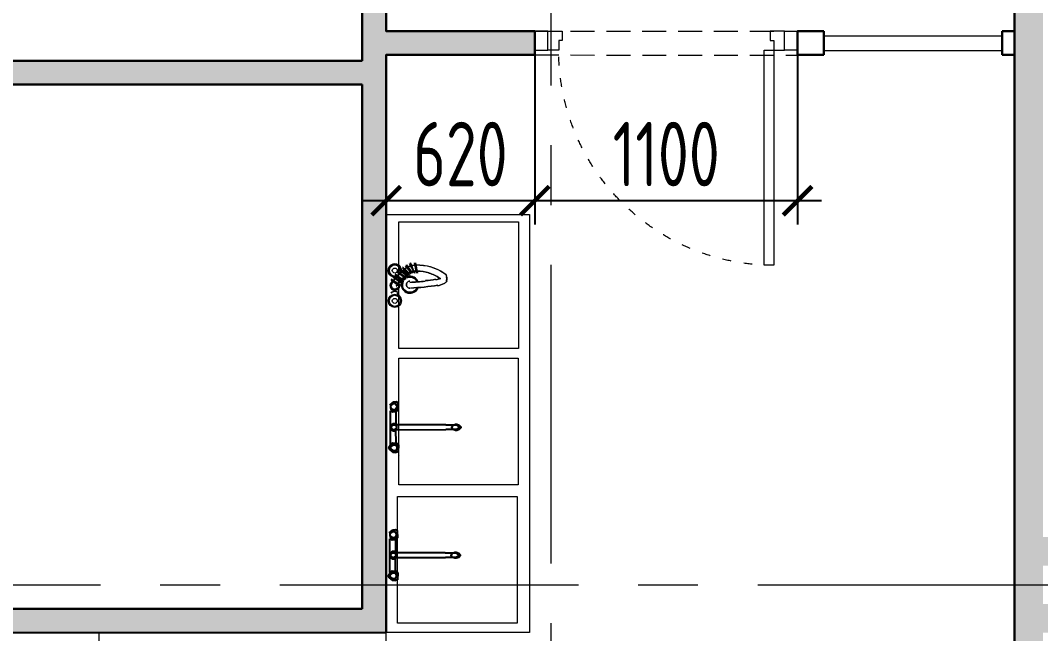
# Model space of a CAD drawing. Header units: millimetres. Extents: x -391859 to 9713180, y -178574 to 166066.
# Drawn here: x -205453 to -201184, y 112397 to 114963 of the extents above; entities that cross this region are included whole.
import ezdxf
from ezdxf import colors
from ezdxf.entities.mleader import LeaderData, LeaderLine
from ezdxf.math import Vec2, Vec3

# ---------------------------------------------------------------- set-up
doc = ezdxf.new("R2010")
doc.units = ezdxf.units.MM
doc.header["$MEASUREMENT"] = 0
for name, pattern in [('ACAD_ISO03W100', [30, 12, -18]), ('ADSK_Штриховая_ш2 п1', [3, 2, -1]), ('CENTER', [2, 1.25, -0.25, 0.25, -0.25])]:
    doc.linetypes.add(name, pattern=pattern)
doc.layers.get('0').update_dxf_attribs({"lineweight": 9})
for name, color, linetype, lineweight in [('_АР ТЕКСТ', 7, 'Continuous', 25), ('АР_Двери', 7, 'Continuous', 18), ('АР_Оси', 7, 'Continuous', 9), ('АР_Отметки', 7, 'Continuous', 15), ('АР_Перегородки газоблок', 7, 'Continuous', 30), ('АР_Перегородки газоблок_Штрих', 7, 'Continuous', 5), ('АР_Размеры дверей', 7, 'Continuous', 0), ('АР_тонкая линия', 7, 'Continuous', 0), ('Оборудование пищеблок', 7, 'Continuous', 5), ('ТХ_пищеблок', 7, 'Continuous', 20)]:
    doc.layers.add(name, color=color, linetype=linetype, lineweight=lineweight)
doc.styles.add('ISOCPEUR', font='isocpeur.ttf', dxfattribs={"width": 0.7})
doc.dimstyles.new('R_100', dxfattribs={"dimtxt": 270, "dimasz": 120, "dimexe": 100, "dimexo": 0, "dimgap": 60, "dimtad": 1, "dimdec": 0, "dimrnd": 5, "dimzin": 0, "dimdsep": 46, "dimtxsty": 'ISOCPEUR', "dimblk": 'ARCHTICK', "dimcen": 0, "dimdle": 100, "dimclrd": 256, "dimclre": 256, "dimclrt": 256, "dimadec": 0, "dimazin": 0, "dimtfac": 2, "dimtdec": 0, "dimtofl": 0, "dimtmove": 1, "dimatfit": 3, "dimfxl": 1, "dimtvp": 3, "dimtolj": 1, "dimtzin": 0, "dimarcsym": 0})

# ---------------------------------------------------------------- blocks, each defined once
blk = doc.blocks.new('_DotSmall')
at = {"color": 0, "linetype": 'ByBlock', "const_width": 0.5}
blk.add_lwpolyline([(-0.0625, 0, 1), (0.0625, 0, 1)], format="xyb", close=True, dxfattribs=at)
blk = doc.blocks.new('_ArchTick')
at = {"color": 0, "linetype": 'ByBlock', "const_width": 0.15}
blk.add_lwpolyline([(-0.5, -0.5), (0.5, 0.5)], dxfattribs=at)
blk = doc.blocks.new('*D1087')
at = {"layer": 'АР_Размеры дверей', "lineweight": -2, "ltscale": 100, "transparency": 16777216}
for p, q in [((-202200.3, 114877.8), (-202200.3, 114108.2)), ((-203300.3, 114822.4), (-203300.3, 114108.2)), ((-203400.3, 114208.2), (-202100.3, 114208.2))]:
    blk.add_line(p, q, dxfattribs=at)
at = {"layer": 'АР_Размеры дверей', "lineweight": -2, "ltscale": 100, "transparency": 16777216, "xscale": 120, "yscale": 120, "zscale": 120, "rotation": 180}
blk.add_blockref('_ArchTick', (-203300.3, 114208.2), dxfattribs=at)
at = {"layer": 'АР_Размеры дверей', "lineweight": -2, "ltscale": 100, "transparency": 16777216, "xscale": 120, "yscale": 120, "zscale": 120}
blk.add_blockref('_ArchTick', (-202200.3, 114208.2), dxfattribs=at)
at = {"layer": 'АР_Размеры дверей', "ltscale": 100, "transparency": 16777216, "insert": (-202750.3, 114403.2), "char_height": 270, "attachment_point": 5, "style": 'ISOCPEUR'}
blk.add_mtext('\\A1;1100', dxfattribs=at)
blk = doc.blocks.new('*U1246')
for points in [[(0, 0), (0, -80), (55, -80), (55, 0), (0, 0)], [(55, -80), (55, 0), (115, 0), (115, -40), (100, -40), (100, -80), (55, -80)], [(1045, -80), (1045, 0), (985, 0), (985, -40), (1000, -40), (1000, -80), (1045, -80)], [(1100, 0), (1100, -80), (1045, -80), (1045, 0), (1100, 0)]]:
    blk.add_lwpolyline(points)
blk.add_lwpolyline([(100, -80), (100, -980), (140, -980), (140, -80)], close=True)
at = {"linetype": 'ACAD_ISO03W100', "ltscale": 3}
blk.add_arc((100, -80), 900, 270, 0, dxfattribs=at)
blk = doc.blocks.new('A$C0ce66a75')
at = {"layer": 'Оборудование пищеблок'}
for points in [[(600, 0), (0, 0), (0, 1200), (600, 1200)], [(540.2, 615), (40.2, 615), (40.2, 1145), (540.2, 1145)], [(545.1, 30.8), (45.1, 30.8), (45.1, 560.8), (545.1, 560.8)]]:
    blk.add_lwpolyline(points, close=True, dxfattribs=at)
blk = doc.blocks.new('A$C8adc73d5')
at = {"layer": 'Оборудование пищеблок'}
for points in [[(1750, 0), (0, 0), (0, 600), (1750, 600)], [(570.1, 51.5), (40.1, 51.5), (40.1, 551.5), (570.1, 551.5)], [(1148.2, 46.9), (618.2, 46.9), (618.2, 546.9), (1148.2, 546.9)], [(1719.4, 46.3), (1189.4, 46.3), (1189.4, 546.3), (1719.4, 546.3)]]:
    blk.add_lwpolyline(points, close=True, dxfattribs=at)
blk = doc.blocks.new('*D1328')
at = {"layer": 'АР_Размеры дверей', "lineweight": -2, "ltscale": 100, "transparency": 16777216}
for p, q in [((-203922.7, 114817.8), (-203922.7, 114108.2)), ((-203300.3, 114817.8), (-203300.3, 114108.2)), ((-204022.7, 114208.2), (-203200.3, 114208.2))]:
    blk.add_line(p, q, dxfattribs=at)
at = {"layer": 'АР_Размеры дверей', "lineweight": -2, "ltscale": 100, "transparency": 16777216, "xscale": 120, "yscale": 120, "zscale": 120, "rotation": 180}
blk.add_blockref('_ArchTick', (-203922.7, 114208.2), dxfattribs=at)
at = {"layer": 'АР_Размеры дверей', "lineweight": -2, "ltscale": 100, "transparency": 16777216, "xscale": 120, "yscale": 120, "zscale": 120}
blk.add_blockref('_ArchTick', (-203300.3, 114208.2), dxfattribs=at)
at = {"layer": 'АР_Размеры дверей', "ltscale": 100, "transparency": 16777216, "insert": (-203611.5, 114403.2), "char_height": 270, "attachment_point": 5, "style": 'ISOCPEUR'}
blk.add_mtext('\\A1;620', dxfattribs=at)

msp = doc.modelspace()

# ---------------------------------------------------------------- hatches: boundary and pattern name
at = {"layer": 'АР_Перегородки газоблок_Штрих', "ltscale": 100}
h = msp.add_hatch(dxfattribs=at)
h.set_pattern_fill('AR-CONC', color=256, scale=30)
h.set_pattern_definition([(50, (0, 0), (215.17805, -18.82564), [22.5, -247.5]), (355, (0, 0), (-41.6254, 225.65764), [18, -198]), (100.45144, (17.93, -1.57), (173.55265, 206.832), [19.12206, -210.34263]), (46.1842, (0, 60), (320.1724, -49.65578), [33.75, -371.25]), (96.63564, (26.68, 55.86), (280.3986, 292.2356), [28.6831, -315.51413]), (351.18416, (0, 60), (280.3986, 292.2356), [27, -297]), (21, (30, 45), (179.07212, -120.78567), [22.5, -247.5]), (326, (30, 45), (72.9946, 217.54501), [18, -198]), (71.45144, (44.92, 34.93), (252.06671, 96.75935), [19.12206, -210.34263]), (37.5, (0, 0), (3.647957, 99.868156), [0, -195.6, 0, -201, 0, -198.75]), (7.5, (0, 0), (78.92086, 118.323514), [0, -114.6, 0, -191.1, 0, -75.75]), (327.5, (-66.9, 0), (160.14673, -6.766462), [0, -75, 0, -234, 0, -310.5]), (317.5, (-96.9, 0), (174.95585, 30.031495), [0, -97.5, 0, -155.4, 0, -220.5])])
h.paths.add_polyline_path([(-201173.791, 118370.892), (-201173.6, 118400.654), (-200433.915, 118400.682), (-200433.915, 118520.682), (-201293.392, 118520.65), (-201293.39, 115964.62), (-201293.322, 115964.62), (-201292.729, 115627.621), (-201293.39, 115627.62), (-201293.39, 115600.682), (-201173.788, 115600.682)])
h.paths.add_polyline_path([(-201173.788, 115600.682), (-201293.39, 115600.682), (-201293.39, 115007.167), (-201293.388, 112600.682), (-201173.388, 112600.682), (-201173.388, 112680.682), (-200433.915, 112680.682), (-200433.915, 112800.682), (-200573.786, 112800.682), (-200573.786, 112800.677), (-201173.786, 112800.677)])
h.paths.add_polyline_path([(-200433.915, 112520.652), (-201173.388, 112520.651), (-201173.388, 112600.682), (-201293.388, 112600.682), (-201293.387, 110702.536), (-201173.387, 110702.536), (-201173.388, 112400.651), (-200433.917, 112400.652), (-200433.915, 112400.652)])
h = msp.add_hatch(dxfattribs=at)
h.set_pattern_fill('AR-CONC', color=256, scale=30)
h.set_pattern_definition([(50, (0.09, 1576.72), (215.17805, -18.82564), [22.5, -247.5]), (355, (0.09, 1576.72), (-41.6254, 225.65764), [18, -198]), (100.45144, (18.02, 1575.15), (173.55265, 206.832), [19.12206, -210.34263]), (46.1842, (0.09, 1636.72), (320.1724, -49.65578), [33.75, -371.25]), (96.63564, (26.77, 1632.6), (280.3986, 292.2356), [28.6831, -315.51413]), (351.18416, (0.09, 1636.72), (280.3986, 292.2356), [27, -297]), (21, (30.1, 1621.72), (179.07212, -120.78567), [22.5, -247.5]), (326, (30.1, 1621.72), (72.9946, 217.54501), [18, -198]), (71.45144, (45.02, 1611.66), (252.06671, 96.75935), [19.12206, -210.34263]), (37.5, (0.09, 1576.72), (3.647957, 99.868156), [0, -195.6, 0, -201, 0, -198.75]), (7.5, (0.09, 1576.72), (78.92086, 118.323514), [0, -114.6, 0, -191.1, 0, -75.75]), (327.5, (-66.81, 1576.72), (160.14673, -6.766462), [0, -75, 0, -234, 0, -310.5]), (317.5, (-96.8, 1576.72), (174.95585, 30.031495), [0, -97.5, 0, -155.4, 0, -220.5])])
h.paths.add_polyline_path([(-201293.298, 117094.413), (-201947.836, 117094.334), (-201947.835, 116994.26), (-201293.297, 116994.373)])
h.paths.add_polyline_path([(-203077.839, 117094.297), (-204022.734, 117094.261), (-204022.734, 114793.779), (-205930.847, 114793.779), (-205930.847, 114693.779), (-204022.734, 114693.779), (-204022.734, 112500.393), (-206033.901, 112500.682), (-206033.915, 112400.682), (-203922.641, 112400.379), (-203922.734, 114817.845), (-203300.275, 114817.845), (-203300.275, 114917.845), (-203922.641, 114917.845), (-203922.641, 116994.265), (-203077.835, 116994.297)])

# ---------------------------------------------------------------- linework, layer by layer
at = {"layer": 'АР_Оси', "linetype": 'CENTER', "ltscale": 1000}
for p, q in [((-203233.822, 135939.875), (-203233.822, 80207.526)), ((-224367.609, 112600.682), (-141189.207, 112600.682))]:
    msp.add_line(p, q, dxfattribs=at)
at = {"layer": 'АР_Перегородки газоблок', "ltscale": 100}
for p, q in [((-204022.734, 117094.261), (-204022.734, 114793.779)), ((-204022.734, 114693.779), (-204022.734, 112500.393)), ((-204022.734, 112500.393), (-206033.901, 112500.682)), ((-203922.734, 112400.379), (-206033.915, 112400.682))]:
    msp.add_line(p, q, dxfattribs=at)
at = {"layer": 'АР_Перегородки газоблок', "color": 253, "lineweight": 13, "ltscale": 100}
for p, q in [((-202091.903, 114897.829, 0), (-201341.903, 114897.829, 0)), ((-201344.194, 114835.31, 0), (-202091.903, 114835.31, 0))]:
    msp.add_line(p, q, dxfattribs=at)
at = {"layer": 'АР_Перегородки газоблок', "ltscale": 100, "elevation": 0}
for points in [[(-203922.734, 116994.265), (-203922.734, 114917.845), (-203300.275, 114917.845), (-203300.275, 114817.845)], [(-202090.801, 114917.845), (-202200.275, 114917.845), (-202200.275, 114817.845)], [(-202090.801, 114917.845), (-202090.801, 114817.845)], [(-201344.194, 114917.845), (-201344.194, 114817.845)], [(-201344.194, 114917.845), (-201293.39, 114917.845)], [(-203922.734, 112400.379), (-203922.734, 114817.845), (-203300.275, 114817.845)], [(-202200.275, 114817.845), (-202090.801, 114817.845)], [(-201344.194, 114817.845), (-201293.39, 114817.845)]]:
    msp.add_lwpolyline(points, dxfattribs=at)
at = {"layer": 'АР_Перегородки газоблок', "ltscale": 100}
for points in [[(-201293.386, 109734.706), (-201293.39, 115007.167)], [(-204022.734, 114793.779), (-205930.847, 114793.779), (-205930.847, 114693.779), (-204022.734, 114693.779)]]:
    msp.add_lwpolyline(points, dxfattribs=at)
at = {"layer": 'АР_тонкая линия', "linetype": 'ADSK_Штриховая_ш2 п1', "ltscale": 50}
for p, q in [((-203300.361, 114917.845, 0), (-202170.328, 114917.601, 0)), ((-203300.275, 114817.845, 0), (-202170.275, 114817.365, 0))]:
    msp.add_line(p, q, dxfattribs=at)
at = {"layer": 'ТХ_пищеблок', "linetype": 'ByBlock', "lineweight": -2, "ltscale": 100}
for p, q in [((-203906.86, 113353.916), (-203893.839, 113364.892)), ((-203906.86, 113353.916), (-203893.839, 113364.892)), ((-203904.867, 113349.912), (-203880.838, 113365.867)), ((-203904.867, 113349.912), (-203880.838, 113365.867)), ((-203894.847, 113360.893), (-203903.865, 113350.91)), ((-203894.847, 113360.893), (-203903.865, 113350.91)), ((-203894.847, 113360.893), (-203884.847, 113360.875)), ((-203894.847, 113360.893), (-203884.847, 113360.875)), ((-203880.838, 113365.867), (-203893.839, 113364.892)), ((-203874.865, 113350.856), (-203884.847, 113360.875)), ((-203874.865, 113350.856), (-203884.847, 113360.875)), ((-203871.843, 113362.851), (-203880.838, 113365.867)), ((-203871.843, 113362.851), (-203880.838, 113365.867)), ((-203870.899, 113332.849), (-203871.843, 113362.851)), ((-203870.899, 113332.849), (-203871.843, 113362.851)), ((-203903.906, 113328.91), (-203894.914, 113324.893)), ((-203903.906, 113328.91), (-203894.914, 113324.893)), ((-203903.785, 113190.769), (-203903.906, 113328.91)), ((-203903.888, 113338.91), (-203894.906, 113328.893)), ((-203903.888, 113338.91), (-203894.906, 113328.893)), ((-203883.908, 113327.873), (-203903.882, 113341.91)), ((-203903.882, 113341.91), (-203901.902, 113330.906)), ((-203883.908, 113327.873), (-203903.882, 113341.91)), ((-203903.882, 113341.91), (-203901.902, 113330.906)), ((-203901.902, 113330.906), (-203892.912, 113325.89)), ((-203901.902, 113330.906), (-203892.912, 113325.89)), ((-203894.914, 113324.893), (-203883.912, 113325.873)), ((-203894.914, 113324.893), (-203883.912, 113325.873)), ((-203894.906, 113328.893), (-203884.906, 113328.875)), ((-203894.906, 113328.893), (-203884.906, 113328.875)), ((-203892.912, 113325.89), (-203883.908, 113327.873)), ((-203892.912, 113325.89), (-203883.908, 113327.873)), ((-203884.906, 113328.875), (-203874.888, 113338.856)), ((-203884.906, 113328.875), (-203874.888, 113338.856)), ((-203880.914, 113324.867), (-203883.912, 113325.873)), ((-203880.914, 113324.867), (-203883.912, 113325.873)), ((-203883.908, 113327.873), (-203880.914, 113324.867)), ((-203883.908, 113327.873), (-203880.914, 113324.867)), ((-203881.237, 113324.976), (-203881.188, 113269.859)), ((-203880.914, 113324.867), (-203870.899, 113332.849)), ((-203880.914, 113324.867), (-203870.899, 113332.849)), ((-203874.888, 113338.856), (-203874.865, 113350.856)), ((-203874.888, 113338.856), (-203874.865, 113350.856)), ((-203893.016, 113269.89), (-203903.029, 113262.908)), ((-203893.016, 113269.89), (-203903.029, 113262.908)), ((-203896.012, 113271.895), (-203903.025, 113264.908)), ((-203896.012, 113271.895), (-203903.025, 113264.908)), ((-203895.006, 113274.894), (-203902.023, 113265.907)), ((-203895.006, 113274.894), (-203902.023, 113265.907)), ((-203885.012, 113271.875), (-203896.012, 113271.895)), ((-203885.012, 113271.875), (-203896.012, 113271.895)), ((-203885.006, 113274.875), (-203895.006, 113274.894)), ((-203885.006, 113274.875), (-203895.006, 113274.894)), ((-203893.07, 113269.944), (-203887.238, 113269.95)), ((-203887.238, 113269.95), (-203878.045, 113262.93)), ((-203878.025, 113264.862), (-203885.012, 113271.875)), ((-203878.025, 113264.862), (-203885.012, 113271.875)), ((-203878.023, 113265.862), (-203885.006, 113274.875)), ((-203878.023, 113265.862), (-203885.006, 113274.875)), ((-203672.15, 113270.043), (-203881.12, 113269.859)), ((-203672.15, 113270.043), (-203628.15, 113270.082)), ((-203648.143, 113262.064), (-203642.149, 113269.069)), ((-203642.149, 113269.069), (-203632.153, 113273.078)), ((-203632.153, 113273.078), (-203626.153, 113273.084)), ((-203628.15, 113270.082), (-203616.144, 113263.092)), ((-203626.153, 113273.084), (-203616.149, 113269.092)), ((-203616.149, 113269.092), (-203610.143, 113262.098)), ((-203903.025, 113264.908), (-203903.043, 113254.908)), ((-203903.025, 113264.908), (-203903.043, 113254.908)), ((-203903.043, 113254.908), (-203896.056, 113247.895)), ((-203903.043, 113254.908), (-203896.056, 113247.895)), ((-203903.04, 113256.908), (-203893.053, 113249.89)), ((-203903.04, 113256.908), (-203893.053, 113249.89)), ((-203902.023, 113265.907), (-203902.045, 113253.907)), ((-203902.023, 113265.907), (-203902.045, 113253.907)), ((-203902.045, 113253.907), (-203895.062, 113244.894)), ((-203902.045, 113253.907), (-203895.062, 113244.894)), ((-203896.056, 113247.895), (-203885.057, 113247.875)), ((-203896.056, 113247.895), (-203885.057, 113247.875)), ((-203895.062, 113244.894), (-203885.062, 113244.875)), ((-203895.062, 113244.894), (-203885.062, 113244.875)), ((-203893.053, 113249.89), (-203887.22, 113249.895)), ((-203887.22, 113249.895), (-203878.04, 113256.93)), ((-203885.062, 113244.875), (-203878.045, 113253.862)), ((-203885.062, 113244.875), (-203878.045, 113253.862)), ((-203885.057, 113247.875), (-203878.044, 113254.862)), ((-203885.057, 113247.875), (-203878.044, 113254.862)), ((-203881.171, 113249.859), (-203672.132, 113250.043)), ((-203881.122, 113194.743), (-203881.171, 113249.859)), ((-203878.045, 113253.862), (-203878.023, 113265.862)), ((-203878.045, 113253.862), (-203878.023, 113265.862)), ((-203628.132, 113250.082), (-203672.132, 113250.043)), ((-203648.139, 113258.064), (-203648.143, 113262.064)), ((-203642.133, 113251.069), (-203648.139, 113258.064)), ((-203632.13, 113247.078), (-203642.133, 113251.069)), ((-203626.13, 113247.084), (-203632.13, 113247.078)), ((-203616.139, 113257.092), (-203628.132, 113250.082)), ((-203616.133, 113251.092), (-203626.13, 113247.084)), ((-203616.144, 113263.092), (-203616.139, 113257.092)), ((-203610.139, 113258.098), (-203616.133, 113251.092)), ((-203610.143, 113262.098), (-203610.139, 113258.098)), ((-203903.785, 113190.769), (-203907.745, 113179.754)), ((-203903.785, 113190.769), (-203907.745, 113179.754)), ((-203903.785, 113190.769), (-203894.799, 113194.801)), ((-203903.785, 113190.769), (-203894.799, 113194.801)), ((-203903.749, 113180.769), (-203894.785, 113190.801)), ((-203903.749, 113180.769), (-203894.785, 113190.801)), ((-203883.788, 113191.841), (-203903.738, 113177.769)), ((-203883.788, 113191.841), (-203903.738, 113177.769)), ((-203903.738, 113177.769), (-203901.777, 113188.776)), ((-203903.738, 113177.769), (-203901.777, 113188.776)), ((-203901.777, 113188.776), (-203892.796, 113193.808)), ((-203901.777, 113188.776), (-203892.796, 113193.808)), ((-203894.799, 113194.801), (-203883.796, 113193.841)), ((-203894.799, 113194.801), (-203883.796, 113193.841)), ((-203894.785, 113190.801), (-203884.785, 113190.837)), ((-203894.785, 113190.801), (-203884.785, 113190.837)), ((-203892.796, 113193.808), (-203883.788, 113191.841)), ((-203892.796, 113193.808), (-203883.788, 113191.841)), ((-203884.785, 113190.837), (-203874.749, 113180.873)), ((-203884.785, 113190.837), (-203874.749, 113180.873)), ((-203880.799, 113194.852), (-203883.796, 113193.841)), ((-203880.799, 113194.852), (-203883.796, 113193.841)), ((-203883.788, 113191.841), (-203880.799, 113194.852)), ((-203883.788, 113191.841), (-203880.799, 113194.852)), ((-203880.799, 113194.852), (-203870.77, 113186.888)), ((-203880.799, 113194.852), (-203870.77, 113186.888)), ((-203870.77, 113186.888), (-203871.662, 113156.884)), ((-203870.77, 113186.888), (-203871.662, 113156.884)), ((-203910.712, 113170.743), (-203907.745, 113179.754)), ((-203910.712, 113170.743), (-203907.745, 113179.754)), ((-203906.694, 113165.758), (-203910.712, 113170.743)), ((-203906.694, 113165.758), (-203910.712, 113170.743)), ((-203906.694, 113165.758), (-203903.702, 113167.769)), ((-203906.694, 113165.758), (-203903.702, 113167.769)), ((-203906.694, 113165.758), (-203893.655, 113154.805)), ((-203906.694, 113165.758), (-203893.655, 113154.805)), ((-203905.734, 113176.761), (-203903.738, 113177.769)), ((-203905.734, 113176.761), (-203903.738, 113177.769)), ((-203905.734, 113176.761), (-203904.709, 113169.765)), ((-203905.734, 113176.761), (-203904.709, 113169.765)), ((-203904.709, 113169.765), (-203880.651, 113153.852)), ((-203903.702, 113167.769), (-203904.709, 113169.765)), ((-203904.709, 113169.765), (-203880.651, 113153.852)), ((-203903.702, 113167.769), (-203904.709, 113169.765)), ((-203903.705, 113168.769), (-203903.749, 113180.769)), ((-203903.705, 113168.769), (-203903.749, 113180.769)), ((-203894.669, 113158.801), (-203903.705, 113168.769)), ((-203894.669, 113158.801), (-203903.705, 113168.769)), ((-203894.669, 113158.801), (-203884.669, 113158.837)), ((-203894.669, 113158.801), (-203884.669, 113158.837)), ((-203880.651, 113153.852), (-203893.655, 113154.805)), ((-203874.705, 113168.873), (-203884.669, 113158.837)), ((-203874.705, 113168.873), (-203884.669, 113158.837)), ((-203871.662, 113156.884), (-203880.651, 113153.852)), ((-203871.662, 113156.884), (-203880.651, 113153.852)), ((-203874.749, 113180.873), (-203874.705, 113168.873)), ((-203874.749, 113180.873), (-203874.705, 113168.873)), ((-203909.419, 112818.439), (-203896.398, 112829.415)), ((-203909.419, 112818.439), (-203896.398, 112829.415)), ((-203907.426, 112814.435), (-203883.397, 112830.39)), ((-203907.426, 112814.435), (-203883.397, 112830.39)), ((-203906.447, 112803.433), (-203897.465, 112793.417)), ((-203906.447, 112803.433), (-203897.465, 112793.417)), ((-203886.467, 112792.396), (-203906.441, 112806.433)), ((-203906.441, 112806.433), (-203904.462, 112795.429)), ((-203886.467, 112792.396), (-203906.441, 112806.433)), ((-203906.441, 112806.433), (-203904.462, 112795.429)), ((-203897.406, 112825.416), (-203906.424, 112815.433)), ((-203897.406, 112825.416), (-203906.424, 112815.433)), ((-203897.406, 112825.416), (-203887.406, 112825.398)), ((-203897.406, 112825.416), (-203887.406, 112825.398)), ((-203883.397, 112830.39), (-203896.398, 112829.415)), ((-203887.465, 112793.398), (-203877.447, 112803.379)), ((-203887.465, 112793.398), (-203877.447, 112803.379)), ((-203877.424, 112815.379), (-203887.406, 112825.398)), ((-203877.424, 112815.379), (-203887.406, 112825.398)), ((-203883.473, 112789.391), (-203873.458, 112797.372)), ((-203883.473, 112789.391), (-203873.458, 112797.372)), ((-203874.402, 112827.374), (-203883.397, 112830.39)), ((-203874.402, 112827.374), (-203883.397, 112830.39)), ((-203877.447, 112803.379), (-203877.424, 112815.379)), ((-203877.447, 112803.379), (-203877.424, 112815.379)), ((-203873.458, 112797.372), (-203874.402, 112827.374)), ((-203873.458, 112797.372), (-203874.402, 112827.374)), ((-203906.465, 112793.433), (-203897.473, 112789.417)), ((-203906.465, 112793.433), (-203897.473, 112789.417)), ((-203906.344, 112655.292), (-203906.465, 112793.433)), ((-203904.462, 112795.429), (-203895.471, 112790.413)), ((-203904.462, 112795.429), (-203895.471, 112790.413)), ((-203897.473, 112789.417), (-203886.471, 112790.396)), ((-203897.473, 112789.417), (-203886.471, 112790.396)), ((-203897.465, 112793.417), (-203887.465, 112793.398)), ((-203897.465, 112793.417), (-203887.465, 112793.398)), ((-203895.471, 112790.413), (-203886.467, 112792.396)), ((-203895.471, 112790.413), (-203886.467, 112792.396)), ((-203883.473, 112789.391), (-203886.471, 112790.396)), ((-203883.473, 112789.391), (-203886.471, 112790.396)), ((-203886.467, 112792.396), (-203883.473, 112789.391)), ((-203886.467, 112792.396), (-203883.473, 112789.391)), ((-203883.796, 112789.499), (-203883.747, 112734.382)), ((-203905.584, 112729.431), (-203905.603, 112719.431)), ((-203905.584, 112729.431), (-203905.603, 112719.431)), ((-203905.603, 112719.431), (-203898.616, 112712.418)), ((-203905.603, 112719.431), (-203898.616, 112712.418)), ((-203905.599, 112721.431), (-203895.612, 112714.413)), ((-203905.599, 112721.431), (-203895.612, 112714.413)), ((-203895.575, 112734.413), (-203905.588, 112727.431)), ((-203895.575, 112734.413), (-203905.588, 112727.431)), ((-203898.571, 112736.418), (-203905.584, 112729.431)), ((-203898.571, 112736.418), (-203905.584, 112729.431)), ((-203904.582, 112730.43), (-203904.604, 112718.43)), ((-203904.582, 112730.43), (-203904.604, 112718.43)), ((-203904.604, 112718.43), (-203897.621, 112709.417)), ((-203904.604, 112718.43), (-203897.621, 112709.417)), ((-203897.565, 112739.417), (-203904.582, 112730.43)), ((-203897.565, 112739.417), (-203904.582, 112730.43)), ((-203898.616, 112712.418), (-203887.616, 112712.398)), ((-203898.616, 112712.418), (-203887.616, 112712.398)), ((-203887.571, 112736.398), (-203898.571, 112736.418)), ((-203887.571, 112736.398), (-203898.571, 112736.418)), ((-203887.565, 112739.398), (-203897.565, 112739.417)), ((-203887.565, 112739.398), (-203897.565, 112739.417)), ((-203895.63, 112734.468), (-203889.797, 112734.473)), ((-203895.612, 112714.413), (-203889.779, 112714.418)), ((-203889.797, 112734.473), (-203880.604, 112727.453)), ((-203889.779, 112714.418), (-203880.599, 112721.453)), ((-203887.621, 112709.398), (-203880.604, 112718.385)), ((-203887.621, 112709.398), (-203880.604, 112718.385)), ((-203887.616, 112712.398), (-203880.603, 112719.385)), ((-203887.616, 112712.398), (-203880.603, 112719.385)), ((-203880.584, 112729.385), (-203887.571, 112736.398)), ((-203880.584, 112729.385), (-203887.571, 112736.398)), ((-203880.582, 112730.385), (-203887.565, 112739.398)), ((-203880.582, 112730.385), (-203887.565, 112739.398)), ((-203883.73, 112714.382), (-203674.692, 112714.566)), ((-203883.681, 112659.266), (-203883.73, 112714.382)), ((-203674.709, 112734.566), (-203883.679, 112734.382)), ((-203880.604, 112718.385), (-203880.582, 112730.385)), ((-203880.604, 112718.385), (-203880.582, 112730.385)), ((-203674.709, 112734.566), (-203630.709, 112734.605)), ((-203630.692, 112714.605), (-203674.692, 112714.566)), ((-203650.702, 112726.587), (-203644.708, 112733.593)), ((-203650.699, 112722.587), (-203650.702, 112726.587)), ((-203644.692, 112715.593), (-203650.699, 112722.587)), ((-203644.708, 112733.593), (-203634.712, 112737.601)), ((-203634.689, 112711.601), (-203644.692, 112715.593)), ((-203634.712, 112737.601), (-203628.712, 112737.607)), ((-203630.709, 112734.605), (-203618.703, 112727.615)), ((-203618.698, 112721.615), (-203630.692, 112714.605)), ((-203628.712, 112737.607), (-203618.708, 112733.615)), ((-203618.692, 112715.615), (-203628.689, 112711.607)), ((-203618.708, 112733.615), (-203612.702, 112726.621)), ((-203618.703, 112727.615), (-203618.698, 112721.615)), ((-203612.699, 112722.621), (-203618.692, 112715.615)), ((-203612.702, 112726.621), (-203612.699, 112722.621)), ((-203897.621, 112709.417), (-203887.621, 112709.398)), ((-203897.621, 112709.417), (-203887.621, 112709.398)), ((-203628.689, 112711.607), (-203634.689, 112711.601)), ((-203913.271, 112635.266), (-203910.304, 112644.277)), ((-203913.271, 112635.266), (-203910.304, 112644.277)), ((-203909.253, 112630.281), (-203913.271, 112635.266)), ((-203909.253, 112630.281), (-203913.271, 112635.266)), ((-203906.344, 112655.292), (-203910.304, 112644.277)), ((-203906.344, 112655.292), (-203910.304, 112644.277)), ((-203909.253, 112630.281), (-203906.261, 112632.292)), ((-203909.253, 112630.281), (-203906.261, 112632.292)), ((-203909.253, 112630.281), (-203896.214, 112619.328)), ((-203909.253, 112630.281), (-203896.214, 112619.328)), ((-203908.293, 112641.284), (-203906.297, 112642.292)), ((-203908.293, 112641.284), (-203906.297, 112642.292)), ((-203908.293, 112641.284), (-203907.268, 112634.288)), ((-203908.293, 112641.284), (-203907.268, 112634.288)), ((-203907.268, 112634.288), (-203883.21, 112618.375)), ((-203906.261, 112632.292), (-203907.268, 112634.288)), ((-203907.268, 112634.288), (-203883.21, 112618.375)), ((-203906.261, 112632.292), (-203907.268, 112634.288)), ((-203906.344, 112655.292), (-203897.358, 112659.324)), ((-203906.344, 112655.292), (-203897.358, 112659.324)), ((-203906.308, 112645.292), (-203897.344, 112655.324)), ((-203906.308, 112645.292), (-203897.344, 112655.324)), ((-203906.264, 112633.292), (-203906.308, 112645.292)), ((-203906.264, 112633.292), (-203906.308, 112645.292)), ((-203886.348, 112656.364), (-203906.297, 112642.292)), ((-203886.348, 112656.364), (-203906.297, 112642.292)), ((-203906.297, 112642.292), (-203904.337, 112653.299)), ((-203906.297, 112642.292), (-203904.337, 112653.299)), ((-203897.228, 112623.324), (-203906.264, 112633.292)), ((-203897.228, 112623.324), (-203906.264, 112633.292)), ((-203904.337, 112653.299), (-203895.355, 112658.331)), ((-203904.337, 112653.299), (-203895.355, 112658.331)), ((-203897.358, 112659.324), (-203886.355, 112658.364)), ((-203897.358, 112659.324), (-203886.355, 112658.364)), ((-203897.344, 112655.324), (-203887.344, 112655.36)), ((-203897.344, 112655.324), (-203887.344, 112655.36)), ((-203895.355, 112658.331), (-203886.348, 112656.364)), ((-203895.355, 112658.331), (-203886.348, 112656.364)), ((-203887.344, 112655.36), (-203877.308, 112645.396)), ((-203887.344, 112655.36), (-203877.308, 112645.396)), ((-203877.264, 112633.397), (-203887.228, 112623.36)), ((-203877.264, 112633.397), (-203887.228, 112623.36)), ((-203883.358, 112659.375), (-203886.355, 112658.364)), ((-203883.358, 112659.375), (-203886.355, 112658.364)), ((-203886.348, 112656.364), (-203883.358, 112659.375)), ((-203886.348, 112656.364), (-203883.358, 112659.375)), ((-203883.358, 112659.375), (-203873.33, 112651.411)), ((-203883.358, 112659.375), (-203873.33, 112651.411)), ((-203877.308, 112645.396), (-203877.264, 112633.397)), ((-203877.308, 112645.396), (-203877.264, 112633.397)), ((-203873.33, 112651.411), (-203874.221, 112621.407)), ((-203873.33, 112651.411), (-203874.221, 112621.407)), ((-203897.228, 112623.324), (-203887.228, 112623.36)), ((-203897.228, 112623.324), (-203887.228, 112623.36)), ((-203883.21, 112618.375), (-203896.214, 112619.328)), ((-203874.221, 112621.407), (-203883.21, 112618.375)), ((-203874.221, 112621.407), (-203883.21, 112618.375))]:
    msp.add_line(p, q, dxfattribs=at)
at = {"layer": 'ТХ_пищеблок', "lineweight": 0}
for points in [[(-203858.718, 113914.682, 3.34951428), (-203876.287, 113890.172, -3.34951428)], [(-203863.066, 113918.386, 2.57340025), (-203881.606, 113893.012, -2.57340025)], [(-203866.407, 113903.582, 0.12112211), (-203862.985, 113914.15, -0.12112211)], [(-203857.126, 113909.757, 0.02007072), (-203864.201, 113902.602, -0.02007072)], [(-203846.156, 113918.881, 0.02104874), (-203854.331, 113912.289, -0.02104874)], [(-203834.657, 113929.058, 0.03044554), (-203844.101, 113923.464, -0.03044554)], [(-203817.995, 113935.63, 0.0388219), (-203831.167, 113930.756, -0.0388219)], [(-203798.61, 113938.933, 0.04370781), (-203814.291, 113936.598, -0.04370781)], [(-203742.154, 113906.156, 0.07349664), (-203792.924, 113913.713, -0.07349664)], [(-203892.964, 113870.158, 1.87914847), (-203867.168, 113851.942, -1.87914847)], [(-203894.996, 113869.245, 1.63957321), (-203867.33, 113849.713, -1.63957321)], [(-203878.035, 113892.123, 0.00687827), (-203883.769, 113884.426, -0.00687827)], [(-203876.983, 113894.458, 0.11157132), (-203868.695, 113900.49, -0.11157132)], [(-203869.73, 113902.553, 0.00686651), (-203875.704, 113895.132, -0.00686651)], [(-203853.133, 113875.804, 0.07149662), (-203857.318, 113866.442, -0.07149662)], [(-203849.607, 113873.461, 1.10870739), (-203792.951, 113845.579, -1.10870739)], [(-203843.401, 113886.022, 0.07123573), (-203850.836, 113879.03, -0.07123573)], [(-203840.423, 113882.935, 0.07580068), (-203847.463, 113876.475, -0.07580068)], [(-203790.539, 113872.632, 0.42310274), (-203839.709, 113888.28, -0.42310274)], [(-203822.729, 113871.401, 1.00004927), (-203822.729, 113841.782, -1.00004927)], [(-203794.674, 113871.424, 0.41377937), (-203837.516, 113884.67, -0.41377937)], [(-203822.729, 113866.188, 0.00853105), (-203759.121, 113871.041, -0.00853105)], [(-203757.462, 113873.413, 0.02168797), (-203715.772, 113879.057, -0.02168797)], [(-203697.591, 113883.709, 0.08656164), (-203743.174, 113904.649, -0.08656164)], [(-203714.885, 113877.251, 0.04864184), (-203693.881, 113883.006, -0.04864184)], [(-203678.056, 113862.251, 0.12844582), (-203668.071, 113871.907, -0.12844582)], [(-203670.776, 113872.573, 0.2632025), (-203670.742, 113891.321, -0.2632025)], [(-203870.911, 113821.401, 0.50296208), (-203901.475, 113821.401, -0.50296208)], [(-203858.195, 113862.564, 0.92184374), (-203788.709, 113844.955, -0.92184374)], [(-203820.206, 113842.647, 0.03015253), (-203705.807, 113854.456, -0.03015253)], [(-203708.102, 113851.763, 0.07679291), (-203679.39, 113861.537, -0.07679291)]]:
    msp.add_lwpolyline(points, format="xyb", close=True, dxfattribs=at)
for points in [[(-203841.769, 113888.325), (-203875.619, 113913.712)], [(-203875.619, 113909.481), (-203841.769, 113884.094)], [(-203867.156, 113917.944), (-203833.307, 113892.556)], [(-203829.075, 113896.788), (-203862.925, 113922.175)], [(-203820.613, 113901.019), (-203854.463, 113930.637)], [(-203854.463, 113926.406), (-203824.844, 113896.788)], [(-203841.769, 113934.868), (-203816.382, 113905.25)], [(-203812.151, 113905.25), (-203837.538, 113939.1)], [(-203820.613, 113909.481), (-203824.844, 113909.481), (-203829.075, 113905.25), (-203833.307, 113901.019), (-203837.538, 113901.019), (-203833.307, 113901.019), (-203829.075, 113905.25), (-203824.844, 113909.481)], [(-203803.688, 113905.25), (-203820.613, 113947.562), (-203803.688, 113905.25), (-203824.844, 113943.331)], [(-203807.92, 113913.712), (-203812.151, 113913.712), (-203816.382, 113909.481), (-203812.151, 113913.712)], [(-203803.688, 113947.562), (-203795.226, 113905.25)], [(-203799.457, 113913.712), (-203803.688, 113913.712)], [(-203790.995, 113905.25), (-203799.457, 113947.562)], [(-203862.925, 113854.476), (-203901.006, 113879.863)], [(-203901.006, 113875.632), (-203867.156, 113850.245)], [(-203854.463, 113867.169), (-203892.543, 113892.556)], [(-203892.543, 113888.325), (-203858.694, 113862.938)], [(-203850.231, 113875.632), (-203884.081, 113901.019)], [(-203884.081, 113896.788), (-203850.231, 113871.401)], [(-203871.387, 113858.707), (-203879.85, 113850.245), (-203871.387, 113858.707), (-203867.156, 113867.169)], [(-203858.694, 113879.863), (-203862.925, 113871.401)], [(-203850.231, 113888.325), (-203854.463, 113884.094), (-203854.463, 113879.863), (-203854.463, 113884.094)], [(-203841.769, 113896.788), (-203841.769, 113892.556), (-203846, 113892.556), (-203841.769, 113892.556)], [(-203875.619, 113820.626), (-203867.156, 113807.933)]]:
    msp.add_lwpolyline(points, close=True, dxfattribs=at)
for points in [[(-203875.619, 113909.481), (-203875.619, 113909.481)], [(-203875.619, 113909.481), (-203875.619, 113909.481)], [(-203867.156, 113922.175), (-203867.156, 113922.175)], [(-203867.156, 113922.175), (-203867.156, 113922.175)], [(-203854.463, 113930.637), (-203854.463, 113930.637)], [(-203854.463, 113930.637), (-203854.463, 113930.637)], [(-203841.769, 113939.1), (-203841.769, 113939.1)], [(-203841.769, 113939.1), (-203841.769, 113939.1)], [(-203820.613, 113943.331), (-203820.613, 113943.331)], [(-203820.613, 113943.331), (-203820.613, 113943.331)], [(-203799.457, 113947.562), (-203799.457, 113947.562)], [(-203799.457, 113947.562), (-203799.457, 113947.562)], [(-203884.081, 113901.019), (-203884.081, 113901.019)], [(-203884.081, 113901.019), (-203884.081, 113901.019)], [(-203850.231, 113875.632), (-203850.231, 113875.632)], [(-203850.231, 113875.632), (-203850.231, 113875.632)], [(-203841.769, 113884.094), (-203841.769, 113884.094)], [(-203841.769, 113884.094), (-203841.769, 113884.094)], [(-203833.307, 113892.556), (-203833.307, 113892.556)], [(-203833.307, 113892.556), (-203833.307, 113892.556)], [(-203824.844, 113901.019), (-203824.844, 113901.019)], [(-203824.844, 113901.019), (-203824.844, 113901.019)], [(-203812.151, 113905.25), (-203812.151, 113905.25)], [(-203812.151, 113905.25), (-203812.151, 113905.25)], [(-203803.688, 113905.25), (-203803.688, 113905.25)], [(-203803.688, 113905.25), (-203803.688, 113905.25)], [(-203795.226, 113905.25), (-203795.226, 113905.25)], [(-203795.226, 113905.25), (-203795.226, 113905.25)], [(-203867.156, 113854.476), (-203867.156, 113854.476)], [(-203867.156, 113854.476), (-203867.156, 113854.476)], [(-203858.694, 113862.938), (-203858.694, 113862.938)], [(-203858.694, 113862.938), (-203858.694, 113862.938)], [(-203864.843, 113140.516), (-203864.843, 113140.516)], [(-203867.402, 112605.039), (-203867.402, 112605.039)]]:
    msp.add_lwpolyline(points, dxfattribs=at)
for points in [[(-203679.685, 113905.328, -0.09840242), (-203669.382, 113893.506, 0.09840242), (-203680.779, 113904.777, 0.15388515), (-203796.654, 113939.067, -0.15388515), (-203679.685, 113905.328)], [(-203898.923, 113861.742, -0.01635872), (-203885.967, 113881.362, 0.01635872), (-203898.638, 113860.392, 1.00010927), (-203873.763, 113844.331, -1.00010927), (-203898.923, 113861.742)]]:
    msp.add_lwpolyline(points, format="xyb", dxfattribs=at)
for centre, radius in [((-203886.192, 113915.831), 10.583), ((-203886.192, 113915.831), 10.583), ((-203886.195, 113788.895), 27.504), ((-203886.195, 113788.895), 27.504), ((-203886.198, 113788.891), 23.27), ((-203886.198, 113788.891), 23.27), ((-203886.192, 113788.896), 10.583), ((-203886.192, 113788.896), 10.583)]:
    msp.add_circle(centre, radius, dxfattribs=at)
at = {"layer": 'ТХ_пищеблок', "linetype": 'ByBlock', "lineweight": -2, "ltscale": 100}
for centre in [(-203890.375, 113345.885), (-203890.375, 113345.885), (-203890.223, 113173.817), (-203890.223, 113173.817), (-203892.934, 112810.408), (-203892.934, 112810.408), (-203892.782, 112638.34), (-203892.782, 112638.34)]:
    msp.add_circle(centre, 13, dxfattribs=at)

# ---------------------------------------------------------------- block references
at = {"layer": 'АР_Двери', "xscale": -1}
msp.add_blockref('*U1246', (-202200.275, 114917.845, 0), dxfattribs=at)
msp.add_blockref('*U1246', (-202200.275, 114917.845, 0), dxfattribs=at)
at = {"layer": 'Оборудование пищеблок'}
for name, p, rotation in [('A$C8adc73d5', (-203322.734, 112400.682), 90), ('A$C0ce66a75', (-205123.054, 112400.686), 270)]:
    msp.add_blockref(name, p, dxfattribs=dict(at, rotation=rotation))

# ---------------------------------------------------------------- dimensions: what is measured, and where the dimension line sits
at = {"layer": 'АР_Размеры дверей', "ltscale": 100}
for base, p1, p2, picture, middle in [((-202200.275, 114208.241), (-203300.275, 114822.415, 0), (-202200.275, 114877.845, 0), '*D1087', (-202750.275, 114403.241)), ((-203300.275, 114208.241), (-203922.734, 114817.845, 0), (-203300.275, 114817.845, 0), '*D1328', (-203611.505, 114403.241))]:
    dim = msp.add_linear_dim(base=base, p1=p1, p2=p2, dimstyle='R_100', override={"dimpost": '\\X', "dimfxl": 2.5, "dimarcsym": 1}, dxfattribs=at)
    dim.commit()
    dim.dimension.update_dxf_attribs({"geometry": picture, "text_midpoint": middle})

# ---------------------------------------------------------------- leaders
at = {"layer": '_АР ТЕКСТ'}
ml = msp.add_multileader_mtext('Standard', dxfattribs=at)
ml.set_content('{\\W0.8;-2,550}', color=256, style='ISOCPEUR')
ml.set_leader_properties(color=256, linetype='Continuous', lineweight=-1)
ml.set_arrow_properties(name='DOTSMALL')
ml.build(insert=Vec2(0, 0))
ml.multileader.update_dxf_attribs({"has_text_frame": 1, "text_left_attachment_type": 4, "text_right_attachment_type": 4, "dogleg_length": 100, "arrow_head_size": 180})
ctx = ml.context
ctx.base_point, ctx.char_height, ctx.arrow_head_size, ctx.landing_gap_size, ctx.plane_origin = Vec3(-302775.822, 123943.264, -1.962), 250, 180, 50, Vec3(-302295.489, 121699.245, -1.962)
ctx.left_attachment, ctx.right_attachment = 4, 4
notes = []
notes.append((ctx, [(0, (0, 0, 0), (0, 0), (1, 0), 1, [])]))
ctx.mtext.insert, ctx.mtext.width, ctx.mtext.defined_height, ctx.mtext.line_spacing_style, ctx.mtext.flow_direction = Vec3(-302725.822, 124276.597, -1.962), 801.08641, 330.71, 2, 5
ml = msp.add_multileader_mtext('Standard', dxfattribs=at)
ml.set_content('{\\W0.8;-2,550}', color=256, style='ISOCPEUR')
ml.set_leader_properties(color=256, linetype='Continuous', lineweight=-1)
ml.set_arrow_properties(name='DOTSMALL')
ml.build(insert=Vec2(0, 0))
ml.multileader.update_dxf_attribs({"has_text_frame": 1, "text_left_attachment_type": 4, "text_right_attachment_type": 4, "dogleg_length": 100, "arrow_head_size": 180})
ctx = ml.context
ctx.base_point, ctx.char_height, ctx.arrow_head_size, ctx.landing_gap_size, ctx.plane_origin = Vec3(-314736.015, 120073.276, -1.962), 250, 180, 50, Vec3(-314255.682, 117829.258, -1.962)
ctx.left_attachment, ctx.right_attachment = 4, 4
notes.append((ctx, [(0, (0, 0, 0), (0, 0), (1, 0), 1, [])]))
ctx.mtext.insert, ctx.mtext.width, ctx.mtext.defined_height, ctx.mtext.line_spacing_style, ctx.mtext.flow_direction = Vec3(-314686.015, 120406.61, -1.962), 801.08641, 330.71, 2, 5
at = {"layer": 'АР_Отметки'}
ml = msp.add_multileader_mtext('Standard', dxfattribs=at)
ml.set_content('{\\W0.8;-2,250}', color=256, style='ISOCPEUR')
ml.set_leader_properties(color=256, linetype='Continuous', lineweight=-1)
ml.set_arrow_properties(name='DOTSMALL')
ml.build(insert=Vec2(0, 0))
ml.multileader.update_dxf_attribs({"has_text_frame": 1, "text_left_attachment_type": 4, "text_right_attachment_type": 4, "dogleg_length": 100, "arrow_head_size": 180})
ctx = ml.context
ctx.base_point, ctx.char_height, ctx.arrow_head_size, ctx.landing_gap_size, ctx.plane_origin = Vec3(-296774.143, 128156.954), 250, 180, 50, Vec3(-296855.536, 126878.835)
ctx.left_attachment, ctx.right_attachment = 4, 4
notes.append((ctx, [(0, (0, 0, 0), (0, 0), (1, 0), 1, [])]))
ctx.mtext.insert, ctx.mtext.width, ctx.mtext.defined_height, ctx.mtext.line_spacing_style, ctx.mtext.flow_direction = Vec3(-296724.143, 128490.288), 769.98896, 343.888, 2, 5
ml = msp.add_multileader_mtext('Standard', dxfattribs=at)
ml.set_content('%%P0,000', color=256, style='ISOCPEUR')
ml.set_leader_properties(color=256, linetype='Continuous', lineweight=-1)
ml.set_arrow_properties(name='DOTSMALL')
ml.build(insert=Vec2(0, 0))
ml.multileader.update_dxf_attribs({"has_text_frame": 1, "text_left_attachment_type": 4, "text_right_attachment_type": 4, "dogleg_length": 100, "arrow_head_size": 180})
ctx = ml.context
ctx.base_point, ctx.char_height, ctx.arrow_head_size, ctx.landing_gap_size, ctx.plane_origin = Vec3(-202684.24, 121780.852, -0.16), 250, 180, 50, Vec3(-205755.321, 120191.304, -0.16)
ctx.left_attachment, ctx.right_attachment = 4, 4
notes.append((ctx, [(0, (0, 0, 0), (0, 0), (1, 0), 1, [])]))
ctx.mtext.insert, ctx.mtext.width, ctx.mtext.line_spacing_style, ctx.mtext.flow_direction = Vec3(-202634.24, 122114.186, -0.16), 852.69703, 2, 5
ml = msp.add_multileader_mtext('Standard', dxfattribs=at)
ml.set_content('{\\W0.8;-2,250}', color=256, style='ISOCPEUR')
ml.set_leader_properties(color=256, linetype='Continuous', lineweight=-1)
ml.set_arrow_properties(name='DOTSMALL')
ml.build(insert=Vec2(0, 0))
ml.multileader.update_dxf_attribs({"has_text_frame": 1, "text_left_attachment_type": 4, "text_right_attachment_type": 4, "dogleg_length": 100, "arrow_head_size": 180})
ctx = ml.context
ctx.base_point, ctx.char_height, ctx.arrow_head_size, ctx.landing_gap_size, ctx.plane_origin = Vec3(-298305.796, 120267.042, 0), 250, 180, 50, Vec3(-302964.305, 116414.735, 0)
ctx.left_attachment, ctx.right_attachment = 4, 4
notes.append((ctx, [(0, (0, 0, 0), (0, 0), (1, 0), 1, [])]))
ctx.mtext.insert, ctx.mtext.width, ctx.mtext.defined_height, ctx.mtext.line_spacing_style, ctx.mtext.flow_direction = Vec3(-298255.796, 120600.375, 0), 769.98896, 343.888, 2, 5
ml = msp.add_multileader_mtext('Standard', dxfattribs=at)
ml.set_content('{\\W0.8;-2,250}', color=256, style='ISOCPEUR')
ml.set_leader_properties(color=256, linetype='Continuous', lineweight=-1)
ml.set_arrow_properties(name='DOTSMALL')
ml.build(insert=Vec2(0, 0))
ml.multileader.update_dxf_attribs({"has_text_frame": 1, "text_left_attachment_type": 4, "text_right_attachment_type": 4, "dogleg_length": 100, "arrow_head_size": 180})
ctx = ml.context
ctx.base_point, ctx.char_height, ctx.arrow_head_size, ctx.landing_gap_size, ctx.plane_origin = Vec3(-335903.247, 116985.857, 0), 250, 180, 50, Vec3(-337173.964, 115928.763, 0)
ctx.left_attachment, ctx.right_attachment = 4, 4
notes.append((ctx, [(0, (0, 0, 0), (0, 0), (1, 0), 1, [])]))
ctx.mtext.insert, ctx.mtext.width, ctx.mtext.defined_height, ctx.mtext.line_spacing_style, ctx.mtext.flow_direction = Vec3(-335853.247, 117319.19, 0), 769.98896, 343.888, 2, 5
ml = msp.add_multileader_mtext('Standard', dxfattribs=at)
ml.set_content('{\\W0.8;-2,650}', color=256, style='ISOCPEUR')
ml.set_leader_properties(color=256, linetype='Continuous', lineweight=-1)
ml.set_arrow_properties(name='DOTSMALL')
ml.build(insert=Vec2(0, 0))
ml.multileader.update_dxf_attribs({"has_text_frame": 1, "text_left_attachment_type": 4, "text_right_attachment_type": 4, "dogleg_length": 100, "arrow_head_size": 180})
ctx = ml.context
ctx.base_point, ctx.char_height, ctx.arrow_head_size, ctx.landing_gap_size, ctx.plane_origin = Vec3(-302334.962, 113770.418), 250, 180, 50, Vec3(-302336.256, 112502.854)
ctx.left_attachment, ctx.right_attachment = 4, 4
notes.append((ctx, [(0, (0, 0, 0), (0, 0), (1, 0), 1, [])]))
ctx.mtext.insert, ctx.mtext.width, ctx.mtext.defined_height, ctx.mtext.line_spacing_style, ctx.mtext.flow_direction = Vec3(-302284.962, 114103.752), 881.18578, 430.987, 2, 5
for ctx, leaders in notes:
    for number, flags, end, landing, length, lines in leaders:
        leader = LeaderData()
        leader.index, (leader.has_last_leader_line, leader.has_dogleg_vector, leader.attachment_direction) = number, flags
        leader.last_leader_point, leader.dogleg_vector, leader.dogleg_length = Vec3(end), Vec3(landing), length
        for number, points, colour, breaks in lines:
            line = LeaderLine()
            line.index, line.vertices, line.color, line.breaks = number, Vec3.list(points), colors.encode_raw_color(colour), breaks
            leader.lines.append(line)
        ctx.leaders.append(leader)

doc.saveas('drawing.dxf')
